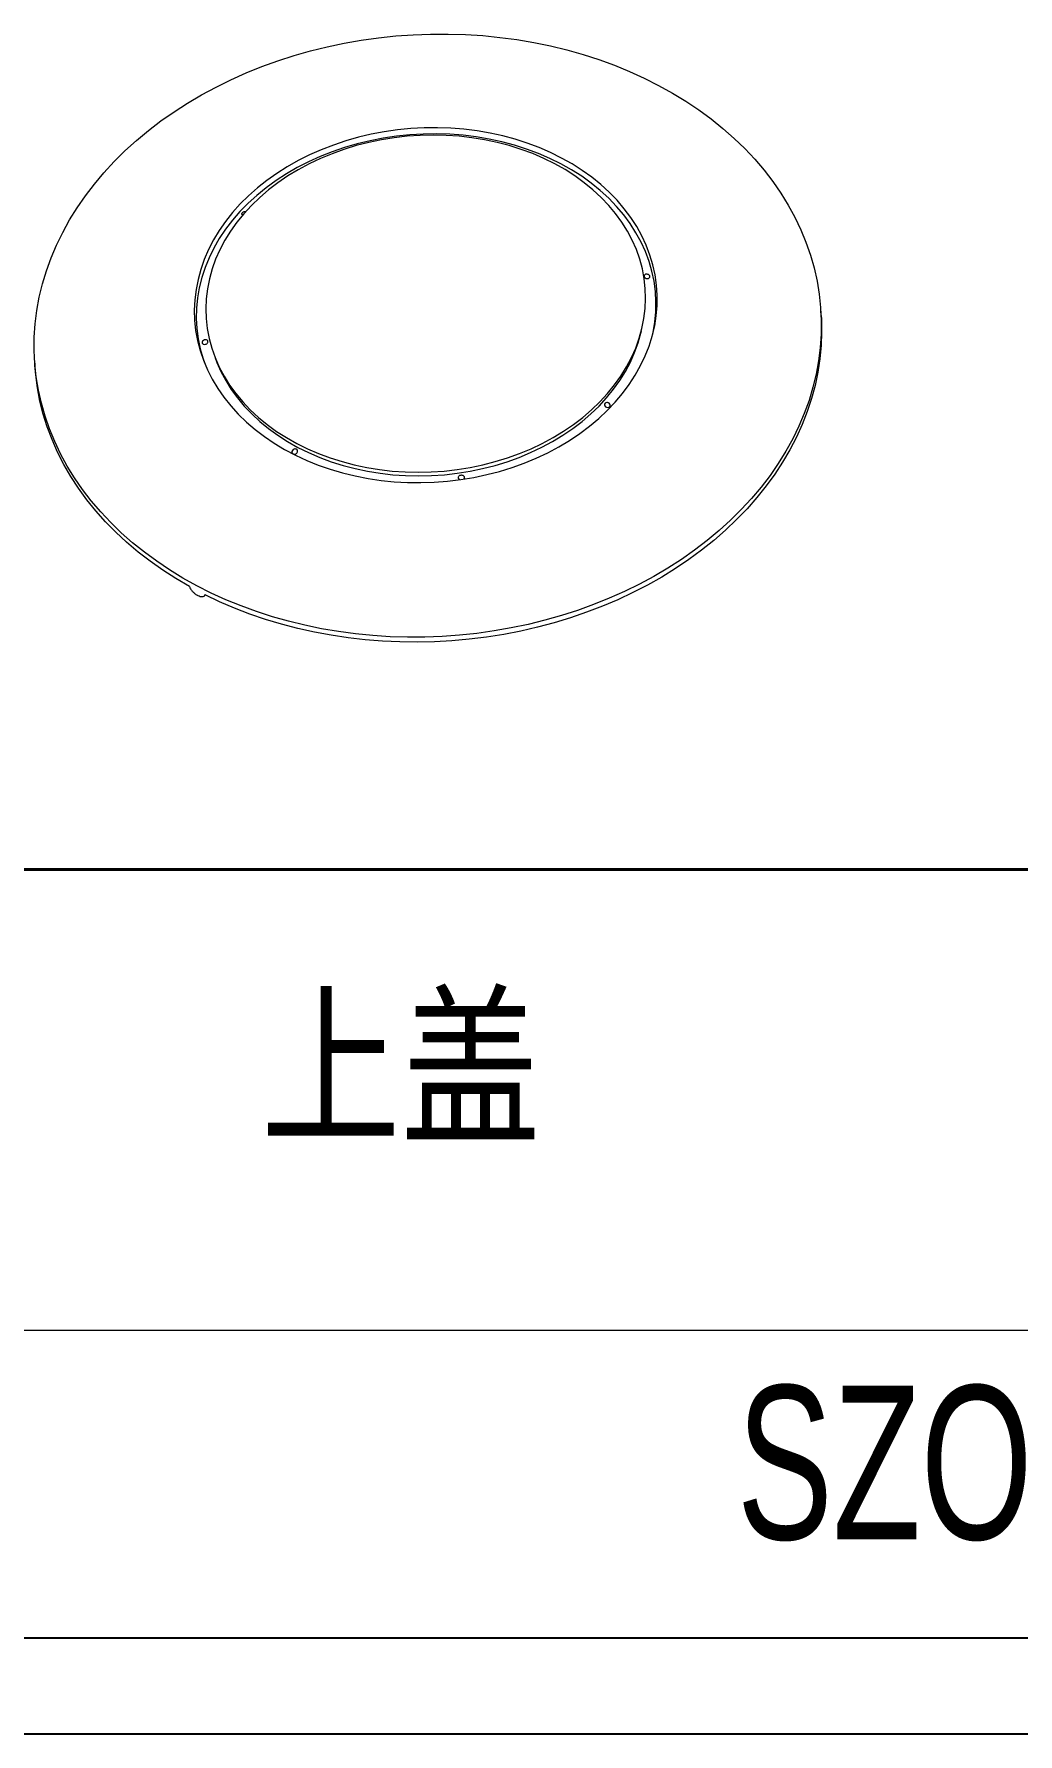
# Model space of a CAD drawing. Header units: inches. Extents: x 725 to 5279, y 573 to 1304.
# Drawn here: x 2563.5 to 2741.8, y 573 to 881.1 of the extents above; entities that cross this region are included whole.
import ezdxf

# ---------------------------------------------------------------- set-up
doc = ezdxf.new("R2010")
doc.units = ezdxf.units.IN
doc.layers.add('文字', color=81, linetype='Continuous')
doc.layers.add('粗实线', color=7, linetype='Continuous', lineweight=30)
doc.layers.add('细实线', color=3, linetype='Continuous', lineweight=9)
doc.styles.add('宋体', font='', dxfattribs={"width": 0.8, "height": 3.5})
doc.styles.add('长仿宋', font='', dxfattribs={"width": 0.7, "height": 4})
doc.styles.get('宋体').set_extended_font_data('SimSun')
doc.styles.get('长仿宋').set_extended_font_data('SimSun')

msp = doc.modelspace()

# ---------------------------------------------------------------- linework, layer by layer
at = {"color": 7, "linetype": 'Continuous', "lineweight": 15}
for p, q in [((2706.133, 830.083), (2706.075, 830.983)), ((2673.333, 826.472), (2673.551, 827.319)), ((2563.563, 821.93), (2563.62, 821.029)), ((2596.289, 822.411), (2596.613, 821.598)), ((2594.349, 779.296), (2594.488, 779.446))]:
    msp.add_line(p, q, dxfattribs=at)
for p, q in [((1964.643, 590.371), (2954.87, 590.371)), ((1937.877, 572.957), (2972.284, 572.957))]:
    msp.add_line(p, q)
at = {"color": 7, "linetype": 'Continuous', "lineweight": 15, "flags": 128}
for points in [[(2676.669, 871.816), (2679.183, 870.42), (2681.611, 868.939), (2683.947, 867.375), (2686.187, 865.73), (2688.327, 864.009), (2690.362, 862.214), (2692.288, 860.349), (2694.101, 858.418), (2695.799, 856.424), (2697.377, 854.372), (2698.832, 852.264), (2700.163, 850.107), (2701.365, 847.903), (2702.437, 845.657), (2703.377, 843.373), (2704.183, 841.057), (2704.853, 838.712), (2705.385, 836.342), (2705.78, 833.954), (2706.035, 831.551), (2706.152, 829.137), (2706.128, 826.719), (2705.965, 824.3), (2705.663, 821.885), (2705.222, 819.48), (2704.643, 817.087), (2703.928, 814.714), (2703.077, 812.363), (2702.093, 810.04), (2700.977, 807.749), (2699.731, 805.494), (2698.359, 803.281), (2696.862, 801.113), (2695.243, 798.994), (2693.507, 796.93), (2691.655, 794.923), (2689.692, 792.978), (2687.622, 791.098), (2685.448, 789.288), (2683.175, 787.55), (2680.808, 785.889), (2678.351, 784.306), (2675.808, 782.807), (2673.185, 781.393), (2670.487, 780.067), (2667.719, 778.832), (2664.887, 777.69), (2661.996, 776.644), (2659.052, 775.695), (2656.06, 774.845), (2653.027, 774.097), (2649.958, 773.451), (2646.859, 772.909), (2643.737, 772.471), (2640.597, 772.139), (2637.446, 771.914), (2634.29, 771.795), (2631.135, 771.784), (2627.988, 771.879), (2624.853, 772.081), (2621.738, 772.39), (2618.649, 772.805), (2615.591, 773.324), (2612.571, 773.948), (2609.595, 774.674), (2606.668, 775.502), (2603.796, 776.429), (2600.984, 777.455), (2598.239, 778.576), (2595.566, 779.791), (2592.969, 781.097), (2590.455, 782.493), (2588.027, 783.974), (2585.691, 785.538), (2583.451, 787.183), (2581.311, 788.904), (2579.276, 790.699), (2577.35, 792.564), (2575.537, 794.495), (2573.839, 796.489), (2572.261, 798.541), (2570.806, 800.649), (2569.475, 802.806), (2568.273, 805.01), (2567.201, 807.256), (2566.261, 809.54), (2565.455, 811.856), (2564.786, 814.201), (2564.253, 816.571), (2563.858, 818.959), (2563.603, 821.362), (2563.486, 823.775), (2563.51, 826.194), (2563.673, 828.613), (2563.975, 831.028), (2564.416, 833.433), (2564.995, 835.825), (2565.71, 838.199), (2566.561, 840.55), (2567.545, 842.873), (2568.661, 845.164), (2569.907, 847.419), (2571.279, 849.632), (2572.776, 851.8), (2574.395, 853.919), (2576.131, 855.983), (2577.983, 857.99), (2579.946, 859.935), (2582.016, 861.815), (2584.19, 863.625), (2586.463, 865.363), (2588.83, 867.024), (2591.287, 868.607), (2593.83, 870.106), (2596.453, 871.52), (2599.151, 872.846), (2601.919, 874.081), (2604.751, 875.223), (2607.642, 876.269), (2610.586, 877.218), (2613.578, 878.068), (2616.611, 878.816), (2619.68, 879.462), (2622.779, 880.004), (2625.901, 880.442), (2629.041, 880.774), (2632.192, 880.999), (2635.348, 881.118), (2638.503, 881.129), (2641.651, 881.034), (2644.785, 880.832), (2647.9, 880.523), (2650.989, 880.108), (2654.047, 879.589), (2657.067, 878.965), (2660.043, 878.239), (2662.97, 877.411), (2665.842, 876.484), (2668.654, 875.458), (2671.399, 874.337), (2674.072, 873.122), (2676.669, 871.816)], [(2659.086, 858.648), (2657.088, 859.639), (2655.014, 860.538), (2652.871, 861.341), (2650.668, 862.048), (2648.411, 862.654), (2646.107, 863.158), (2643.765, 863.559), (2641.392, 863.855), (2638.996, 864.044), (2636.585, 864.128), (2634.167, 864.104), (2631.75, 863.974), (2629.341, 863.737), (2626.95, 863.395), (2624.584, 862.948), (2622.251, 862.399), (2619.958, 861.748), (2617.714, 860.999), (2615.525, 860.153), (2613.399, 859.213), (2611.343, 858.183), (2609.364, 857.066), (2607.469, 855.865), (2605.663, 854.585), (2603.953, 853.23), (2602.344, 851.804), (2600.841, 850.313), (2599.451, 848.76), (2598.177, 847.152), (2597.023, 845.493), (2595.994, 843.789), (2595.093, 842.046), (2594.322, 840.269), (2593.685, 838.465), (2593.183, 836.64), (2592.818, 834.799), (2592.592, 832.948), (2592.505, 831.094), (2592.557, 829.243), (2592.749, 827.401), (2593.079, 825.574), (2593.547, 823.769), (2594.15, 821.991), (2594.888, 820.245), (2595.757, 818.539), (2596.754, 816.878), (2597.877, 815.266), (2599.121, 813.71), (2600.483, 812.215), (2601.958, 810.785), (2603.54, 809.426), (2605.226, 808.141), (2607.009, 806.936), (2608.882, 805.813), (2610.841, 804.778), (2612.878, 803.833), (2614.987, 802.982), (2617.161, 802.226), (2619.392, 801.57), (2621.674, 801.014), (2623.998, 800.562), (2626.356, 800.213), (2628.742, 799.97), (2631.146, 799.834), (2633.562, 799.804), (2635.98, 799.881), (2638.394, 800.064), (2640.795, 800.354), (2643.174, 800.749), (2645.525, 801.247), (2647.839, 801.847), (2650.108, 802.548), (2652.326, 803.346), (2654.484, 804.239), (2656.576, 805.224), (2658.594, 806.298), (2660.532, 807.458), (2662.384, 808.698), (2664.143, 810.016), (2665.803, 811.407), (2667.359, 812.867), (2668.806, 814.389), (2670.139, 815.971), (2671.353, 817.605), (2672.445, 819.287), (2673.411, 821.011), (2674.247, 822.771), (2674.951, 824.563), (2675.521, 826.378), (2675.954, 828.212), (2676.25, 830.059), (2676.407, 831.912), (2676.424, 833.765), (2676.302, 835.612), (2676.041, 837.448), (2675.642, 839.264), (2675.107, 841.057), (2674.436, 842.82), (2673.632, 844.546), (2672.699, 846.231), (2671.638, 847.868), (2670.454, 849.452), (2669.15, 850.979), (2667.731, 852.442), (2666.202, 853.837), (2664.567, 855.159), (2662.833, 856.405), (2661.004, 857.569), (2659.086, 858.648)], [(2658.97, 857.581), (2656.966, 858.574), (2654.887, 859.473), (2652.738, 860.276), (2650.528, 860.981), (2648.264, 861.584), (2645.953, 862.084), (2643.604, 862.48), (2641.224, 862.769), (2638.821, 862.951), (2636.404, 863.025), (2633.98, 862.991), (2631.558, 862.849), (2629.146, 862.599), (2626.753, 862.243), (2624.386, 861.781), (2622.053, 861.216), (2619.762, 860.549), (2617.521, 859.782), (2615.338, 858.918), (2613.219, 857.959), (2611.173, 856.91), (2609.206, 855.773), (2607.324, 854.553), (2605.535, 853.254), (2603.843, 851.879), (2602.255, 850.434), (2600.777, 848.924), (2599.413, 847.353), (2598.167, 845.727), (2597.045, 844.052), (2596.049, 842.333), (2595.184, 840.576), (2594.452, 838.786), (2593.855, 836.971), (2593.396, 835.136), (2593.076, 833.287), (2592.896, 831.43), (2592.857, 829.573), (2592.96, 827.72), (2593.202, 825.879), (2593.585, 824.056), (2594.106, 822.256), (2594.63, 820.816)], [(2657.838, 857.597), (2655.884, 858.564), (2653.855, 859.438), (2651.758, 860.216), (2649.6, 860.896), (2647.388, 861.476), (2645.132, 861.953), (2642.838, 862.326), (2640.514, 862.593), (2638.169, 862.753), (2635.811, 862.806), (2633.448, 862.752), (2631.089, 862.591), (2628.742, 862.323), (2626.415, 861.95), (2624.115, 861.472), (2621.853, 860.892), (2619.634, 860.211), (2617.467, 859.432), (2615.361, 858.557), (2613.321, 857.59), (2611.355, 856.534), (2609.471, 855.393), (2607.674, 854.17), (2605.971, 852.87), (2604.369, 851.498), (2602.872, 850.058), (2601.486, 848.556), (2600.215, 846.997), (2599.065, 845.385), (2598.04, 843.728), (2597.142, 842.03), (2596.375, 840.298), (2595.742, 838.537), (2595.245, 836.755), (2594.886, 834.956), (2594.665, 833.149), (2594.585, 831.338), (2594.644, 829.53), (2594.843, 827.732), (2595.182, 825.949), (2595.658, 824.189), (2596.271, 822.457), (2597.017, 820.759), (2597.895, 819.102), (2598.902, 817.491), (2600.033, 815.932), (2601.286, 814.43), (2602.655, 812.991), (2604.135, 811.619), (2605.722, 810.32), (2607.41, 809.098), (2609.193, 807.957), (2611.064, 806.902), (2613.018, 805.935), (2615.047, 805.061), (2617.144, 804.283), (2619.302, 803.603), (2621.514, 803.023), (2623.77, 802.546), (2626.064, 802.173), (2628.388, 801.906), (2630.733, 801.746), (2633.091, 801.693), (2635.454, 801.747), (2637.813, 801.908), (2640.16, 802.176), (2642.488, 802.549), (2644.787, 803.027), (2647.049, 803.607), (2649.268, 804.288), (2651.435, 805.067), (2653.541, 805.942), (2655.581, 806.909), (2657.547, 807.965), (2659.431, 809.106), (2661.228, 810.329), (2662.931, 811.629), (2664.533, 813.001), (2666.03, 814.441), (2667.416, 815.943), (2668.687, 817.502), (2669.837, 819.114), (2670.862, 820.771), (2671.76, 822.469), (2672.527, 824.201), (2673.16, 825.962), (2673.657, 827.744), (2674.016, 829.543), (2674.237, 831.35), (2674.317, 833.161), (2674.258, 834.969), (2674.059, 836.767), (2673.72, 838.55), (2673.244, 840.31), (2672.631, 842.042), (2671.885, 843.74), (2671.007, 845.397), (2670, 847.008), (2668.869, 848.567), (2667.616, 850.069), (2666.247, 851.508), (2664.767, 852.88), (2663.18, 854.179), (2661.492, 855.401), (2659.709, 856.542), (2657.838, 857.597)], [(2675.399, 825.947), (2675.654, 827.037), (2675.974, 828.886), (2676.154, 830.742), (2676.192, 832.6), (2676.09, 834.453), (2675.847, 836.294), (2675.465, 838.117), (2674.944, 839.917), (2674.286, 841.687), (2673.493, 843.421), (2672.569, 845.113), (2671.516, 846.758), (2670.338, 848.349), (2669.038, 849.883), (2667.622, 851.352), (2666.094, 852.754), (2664.459, 854.081), (2662.723, 855.331), (2660.891, 856.499), (2658.97, 857.581)], [(2706.133, 830.083), (2706.166, 829.483), (2706.215, 827.068), (2706.124, 824.651), (2705.894, 822.235), (2705.525, 819.826), (2705.018, 817.428), (2704.374, 815.046), (2703.594, 812.684), (2702.68, 810.348), (2701.634, 808.041), (2700.456, 805.769), (2699.151, 803.535), (2697.72, 801.345), (2696.166, 799.201), (2694.493, 797.109), (2692.702, 795.073), (2690.799, 793.096), (2688.787, 791.183), (2686.669, 789.337), (2684.45, 787.562), (2682.134, 785.861), (2679.725, 784.237), (2677.229, 782.695), (2674.651, 781.236), (2671.994, 779.864), (2669.265, 778.581), (2666.469, 777.39), (2663.611, 776.293), (2660.697, 775.292), (2657.732, 774.389), (2654.723, 773.587), (2651.674, 772.886), (2648.593, 772.288), (2645.486, 771.794), (2642.357, 771.406), (2639.214, 771.123), (2636.062, 770.946), (2632.908, 770.877), (2629.758, 770.914), (2626.618, 771.058), (2623.494, 771.308), (2620.393, 771.665), (2617.319, 772.126), (2614.28, 772.693), (2611.281, 773.362), (2608.329, 774.134), (2605.428, 775.006), (2602.585, 775.977), (2599.804, 777.045), (2597.093, 778.207), (2594.455, 779.462)], [(2596.613, 821.598), (2597.336, 819.958), (2598.208, 818.313), (2599.208, 816.713), (2600.331, 815.165), (2601.575, 813.673), (2602.934, 812.244), (2604.404, 810.882), (2605.98, 809.592), (2607.656, 808.379), (2609.426, 807.246), (2611.285, 806.198), (2613.225, 805.238), (2615.239, 804.37), (2617.322, 803.597), (2619.465, 802.922), (2621.66, 802.346), (2623.901, 801.873), (2626.179, 801.502), (2628.487, 801.237), (2630.815, 801.078), (2633.156, 801.025), (2635.503, 801.079), (2637.845, 801.239), (2640.176, 801.505), (2642.487, 801.876), (2644.77, 802.35), (2647.017, 802.926), (2649.22, 803.602), (2651.371, 804.376), (2653.463, 805.245), (2655.489, 806.205), (2657.441, 807.254), (2659.312, 808.387), (2661.096, 809.601), (2662.787, 810.892), (2664.378, 812.254), (2665.865, 813.684), (2667.241, 815.175), (2668.502, 816.724), (2669.644, 818.324), (2670.663, 819.97), (2671.554, 821.656), (2672.316, 823.376), (2672.944, 825.124), (2673.333, 826.472)], [(2591.623, 780.959), (2589.158, 782.401), (2586.782, 783.928), (2584.5, 785.536), (2582.316, 787.222), (2580.236, 788.982), (2578.262, 790.815), (2576.398, 792.715), (2574.649, 794.68), (2573.018, 796.705), (2571.508, 798.786), (2570.121, 800.919), (2568.861, 803.101), (2567.73, 805.327), (2566.731, 807.592), (2565.864, 809.892), (2565.133, 812.223), (2564.537, 814.58), (2564.08, 816.958), (2563.76, 819.354), (2563.62, 821.029)]]:
    msp.add_lwpolyline(points, dxfattribs=at)
at = {"color": 7, "linetype": 'Continuous', "lineweight": 15}
msp.add_arc((2626.529, 842.675), 71.585, 242.08978, 242.19234, dxfattribs=at)
for points, knots in [([(2601.325, 848.283), (2601.319, 848.285), (2601.263, 848.301), (2601.193, 848.369), (2601.135, 848.478), (2601.143, 848.605), (2601.209, 848.729), (2601.324, 848.836), (2601.455, 848.908), (2601.543, 848.934), (2601.576, 848.944)], [0, 0, 0, 0, 0.01772858, 0.17179927, 0.32517335, 0.47601176, 0.62366375, 0.76893828, 0.91363551, 1, 1, 1, 1]), ([(2601.576, 848.944), (2601.636, 848.956), (2601.755, 848.979), (2601.862, 848.96), (2601.915, 848.951)], [0, 0, 0, 0, 0.5053511, 1, 1, 1, 1]), ([(2674.515, 837.591), (2674.584, 837.589), (2674.653, 837.577), (2674.785, 837.535), (2674.848, 837.505), (2674.956, 837.43), (2675.002, 837.385), (2675.069, 837.288), (2675.091, 837.235), (2675.106, 837.131), (2675.1, 837.08), (2675.06, 836.985), (2675.028, 836.942), (2674.94, 836.871), (2674.886, 836.844), (2674.765, 836.808), (2674.699, 836.8), (2674.495, 836.805), (2674.352, 836.85), (2674.19, 836.962), (2674.144, 837.006), (2674.076, 837.104), (2674.055, 837.156), (2674.032, 837.313), (2674.075, 837.415), (2674.249, 837.555), (2674.378, 837.594), (2674.515, 837.591)], [0, 0, 0, 0, 0.0625, 0.0625, 0.125, 0.125, 0.1875, 0.1875, 0.25, 0.25, 0.3125, 0.3125, 0.375, 0.375, 0.4375, 0.4375, 0.5, 0.5, 0.625, 0.625, 0.6875, 0.6875, 0.75, 0.75, 0.875, 0.875, 1, 1, 1, 1]), ([(2594.351, 825.664), (2594.417, 825.686), (2594.485, 825.698), (2594.618, 825.7), (2594.682, 825.69), (2594.796, 825.65), (2594.847, 825.619), (2594.924, 825.542), (2594.952, 825.495), (2594.981, 825.394), (2594.982, 825.338), (2594.956, 825.227), (2594.93, 825.171), (2594.855, 825.068), (2594.806, 825.022), (2594.694, 824.943), (2594.631, 824.912), (2594.434, 824.847), (2594.291, 824.845), (2594.12, 824.905), (2594.07, 824.935), (2593.992, 825.012), (2593.964, 825.059), (2593.92, 825.213), (2593.948, 825.333), (2594.098, 825.537), (2594.217, 825.621), (2594.351, 825.664)], [0, 0, 0, 0, 0.0625, 0.0625, 0.125, 0.125, 0.1875, 0.1875, 0.25, 0.25, 0.3125, 0.3125, 0.375, 0.375, 0.4375, 0.4375, 0.5, 0.5, 0.625, 0.625, 0.6875, 0.6875, 0.75, 0.75, 0.875, 0.875, 1, 1, 1, 1]), ([(2667.312, 814.317), (2667.381, 814.318), (2667.45, 814.306), (2667.582, 814.263), (2667.644, 814.231), (2667.804, 814.11), (2667.877, 813.995), (2667.901, 813.821), (2667.895, 813.762), (2667.858, 813.653), (2667.825, 813.603), (2667.694, 813.476), (2667.562, 813.427), (2667.288, 813.426), (2667.146, 813.473), (2666.933, 813.634), (2666.86, 813.748), (2666.827, 813.982), (2666.868, 814.099), (2667.042, 814.268), (2667.173, 814.317), (2667.312, 814.317)], [0, 0, 0, 0, 0.0625, 0.0625, 0.125, 0.125, 0.25, 0.25, 0.3125, 0.3125, 0.375, 0.375, 0.5, 0.5, 0.625, 0.625, 0.75, 0.75, 0.875, 0.875, 1, 1, 1, 1]), ([(2610.604, 805.881), (2610.671, 805.901), (2610.74, 805.909), (2610.876, 805.902), (2610.941, 805.886), (2611.115, 805.806), (2611.2, 805.706), (2611.257, 805.477), (2611.231, 805.348), (2611.121, 805.186), (2611.074, 805.138), (2610.963, 805.059), (2610.9, 805.027), (2610.701, 804.968), (2610.554, 804.975), (2610.38, 805.056), (2610.329, 805.094), (2610.25, 805.186), (2610.223, 805.239), (2610.179, 805.412), (2610.206, 805.541), (2610.351, 805.755), (2610.469, 805.841), (2610.604, 805.881)], [0, 0, 0, 0, 0.0625, 0.0625, 0.125, 0.125, 0.25, 0.25, 0.375, 0.375, 0.4375, 0.4375, 0.5, 0.5, 0.625, 0.625, 0.6875, 0.6875, 0.75, 0.75, 0.875, 0.875, 1, 1, 1, 1]), ([(2640.615, 800.343), (2640.6, 800.351), (2640.534, 800.385), (2640.454, 800.488), (2640.391, 800.638), (2640.391, 800.803), (2640.452, 800.958), (2640.568, 801.084), (2640.704, 801.159), (2640.797, 801.178), (2640.832, 801.185)], [0, 0, 0, 0, 0.04132426, 0.18399315, 0.32957251, 0.47712195, 0.62477042, 0.77053721, 0.91330732, 1, 1, 1, 1]), ([(2640.832, 801.185), (2640.89, 801.189), (2641.006, 801.196), (2641.174, 801.141), (2641.313, 801.044), (2641.411, 800.909), (2641.452, 800.751), (2641.44, 800.598), (2641.386, 800.513), (2641.363, 800.477)], [0, 0, 0, 0, 0.1435612, 0.2870751, 0.4319376, 0.5797221, 0.7303348, 0.882446, 1, 1, 1, 1]), ([(2591.623, 780.959), (2591.673, 780.819), (2591.743, 780.675), (2591.927, 780.38), (2592.037, 780.236), (2592.287, 779.959), (2592.424, 779.83), (2592.643, 779.656), (2592.718, 779.602), (2592.869, 779.503), (2592.945, 779.457), (2593.021, 779.417)], [0, 0, 0, 0, 0.25, 0.25, 0.5, 0.5, 0.75, 0.75, 0.875, 0.875, 1, 1, 1, 1]), ([(2593.135, 779.357), (2593.288, 779.276), (2593.436, 779.217), (2593.723, 779.143), (2593.856, 779.129), (2594.093, 779.148), (2594.195, 779.181), (2594.318, 779.264), (2594.353, 779.297), (2594.413, 779.372), (2594.437, 779.415), (2594.455, 779.462)], [0, 0, 0, 0, 0.25, 0.25, 0.5, 0.5, 0.75, 0.75, 0.875, 0.875, 1, 1, 1, 1])]:
    msp.add_open_spline(points, degree=3, knots=knots, dxfattribs=at)
at = {"layer": '粗实线', "color": 7, "lineweight": 40}
msp.add_line((2954.87, 729.685), (2536.928, 729.685), dxfattribs=at)
at = {"layer": '细实线', "color": 7}
msp.add_line((2954.87, 646.097), (2327.956, 646.097), dxfattribs=at)

# ---------------------------------------------------------------- texts
at = {"layer": '文字', "color": 0, "insert": (2604.564, 705.631), "char_height": 23.219, "width": 296.8467, "attachment_point": 1, "style": '宋体'}
msp.add_mtext('上盖', dxfattribs=at)
at = {"layer": '粗实线', "insert": (2690.852, 636.12), "char_height": 27.86281, "width": 312.45388, "attachment_point": 1, "style": '长仿宋'}
msp.add_mtext('{\\fSTXinwei|b0|i0|c134|p2;SZOMK}', dxfattribs=at)

doc.saveas('drawing.dxf')
